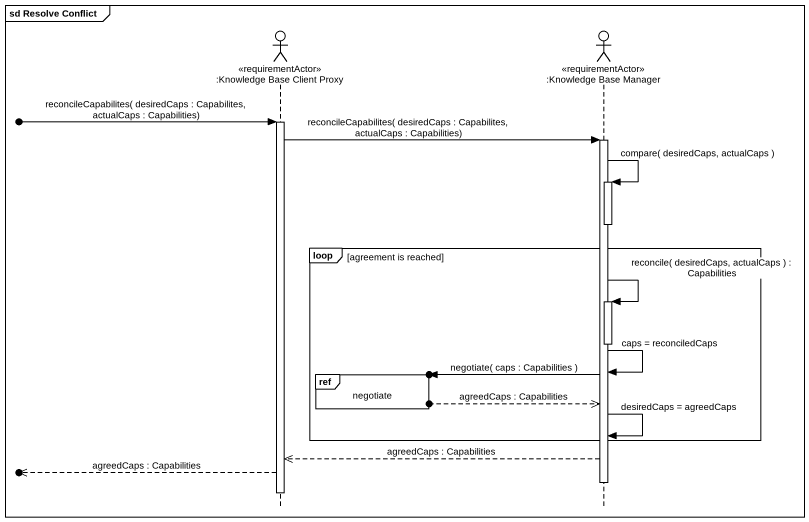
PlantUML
@startuml
mainframe sd Resolve Conflict
hide footbox
actor ":Knowledge Base Client Proxy" as Knowledge_Base_Client_Proxy <<requirementActor>>
actor ":Knowledge Base Manager" as Knowledge_Base_Manager <<requirementActor>>

[o-> Knowledge_Base_Client_Proxy : reconcileCapabilites( desiredCaps : Capabilites, actualCaps : Capabilities)
activate Knowledge_Base_Client_Proxy
Knowledge_Base_Client_Proxy -> Knowledge_Base_Manager : reconcileCapabilites( desiredCaps : Capabilites, actualCaps : Capabilities)
activate Knowledge_Base_Manager
Knowledge_Base_Manager -> Knowledge_Base_Manager : compare( desiredCaps, actualCaps )
activate Knowledge_Base_Manager
deactivate Knowledge_Base_Manager
loop agreement is reached
  Knowledge_Base_Manager -> Knowledge_Base_Manager : reconcile( desiredCaps, actualCaps ) : Capabilities
  activate Knowledge_Base_Manager
  deactivate Knowledge_Base_Manager
  Knowledge_Base_Manager -> Knowledge_Base_Manager : caps = reconciledCaps
  ref over Knowledge_Base_Client_Proxy : negotiate
  [o<- Knowledge_Base_Manager : negotiate( caps : Capabilities )
  [o-->> Knowledge_Base_Manager : agreedCaps : Capabilities
  Knowledge_Base_Manager -> Knowledge_Base_Manager : desiredCaps = agreedCaps
end
Knowledge_Base_Manager -->> Knowledge_Base_Client_Proxy : agreedCaps : Capabilities
[o<<-- Knowledge_Base_Client_Proxy : agreedCaps : Capabilities
deactivate Knowledge_Base_Manager
deactivate Knowledge_Base_Client_Proxy
@enduml
